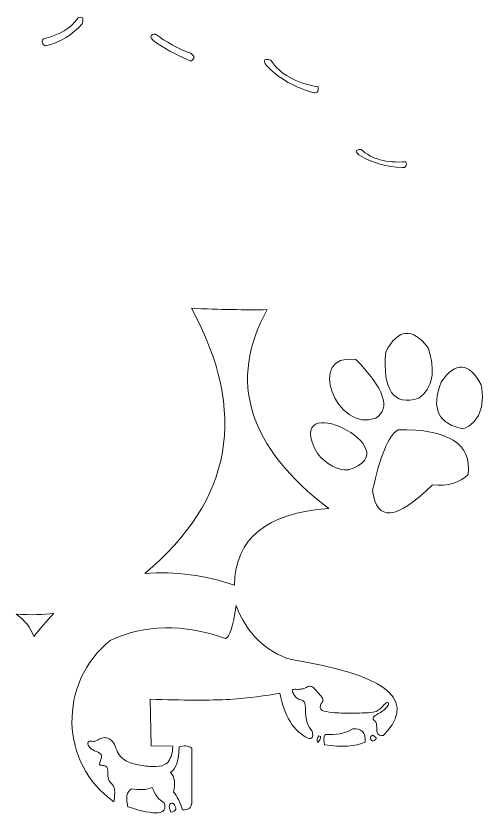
# Model space of a CAD drawing. Header units: centimetres. Extents: x -42.7 to -14.6, y -13.1 to 11.3.
# Drawn here: x -29.82 to -18.74, y -10.74 to 8.16 of the extents above; entities that cross this region are included whole.
import ezdxf

# ---------------------------------------------------------------- set-up
doc = ezdxf.new("R2010")
doc.units = ezdxf.units.CM
doc.header["$MEASUREMENT"] = 0
doc.layers.add('Layer 1', color=7, linetype='Continuous')

msp = doc.modelspace()

# ---------------------------------------------------------------- linework, layer by layer
at = {"layer": 'Layer 1', "color": 250, "lineweight": 20}
for points, knots in [([(-28.26079, 7.97114), (-28.47675, 7.71284), (-28.76731, 7.53825), (-29.13245, 7.44737), (-29.13245, 7.44737), (-29.22345, 7.51394), (-29.22989, 7.57321), (-29.15178, 7.62518), (-29.15178, 7.62518), (-28.7961, 7.70214), (-28.53131, 7.86385), (-28.35742, 8.11029), (-28.35742, 8.11029), (-28.2449, 8.15509), (-28.21269, 8.10871), (-28.26079, 7.97114)], [0, 0, 0, 0, 0.2, 0.2, 0.2, 0.2, 0.4, 0.4, 0.4, 0.4, 0.6, 0.6, 0.6, 0.6, 1, 1, 1, 1]), ([(-26.52713, 7.72955), (-26.28074, 7.54149), (-26.00242, 7.38945), (-25.6922, 7.27343), (-25.6922, 7.27343), (-25.59417, 7.20387), (-25.59417, 7.14331), (-25.6922, 7.09175), (-25.6922, 7.09175), (-26.05466, 7.24488), (-26.35101, 7.40594), (-26.58125, 7.57494), (-26.58125, 7.57494), (-26.66754, 7.67479), (-26.6495, 7.72633), (-26.52713, 7.72955)], [0, 0, 0, 0, 0.2, 0.2, 0.2, 0.2, 0.4, 0.4, 0.4, 0.4, 0.6, 0.6, 0.6, 0.6, 1, 1, 1, 1]), ([(-22.68133, 6.48246), (-22.67286, 6.36141), (-22.71847, 6.31643), (-22.81815, 6.34753), (-22.81815, 6.34753), (-23.2353, 6.47295), (-23.57982, 6.6666), (-23.85172, 6.92847), (-23.85172, 6.92847), (-24.00634, 7.09157), (-23.99095, 7.15345), (-23.80554, 7.11411), (-23.80554, 7.11411), (-23.58832, 6.78135), (-23.21358, 6.5708), (-22.68133, 6.48246)], [0, 0, 0, 0, 0.2, 0.2, 0.2, 0.2, 0.4, 0.4, 0.4, 0.4, 0.6, 0.6, 0.6, 0.6, 1, 1, 1, 1]), ([(-21.66826, 5.00249), (-21.4212, 4.77293), (-21.06944, 4.6763), (-20.61299, 4.71258), (-20.61299, 4.71258), (-20.58122, 4.61462), (-20.60957, 4.56823), (-20.69803, 4.57342), (-20.69803, 4.57342), (-21.06728, 4.59126), (-21.39069, 4.68017), (-21.66826, 4.84014), (-21.66826, 4.84014), (-21.82902, 4.94278), (-21.82902, 4.9969), (-21.66826, 5.00249)], [0, 0, 0, 0, 0.2, 0.2, 0.2, 0.2, 0.4, 0.4, 0.4, 0.4, 0.6, 0.6, 0.6, 0.6, 1, 1, 1, 1]), ([(-23.88705, 1.21823), (-24.82643, -0.46389), (-24.34196, -2.03068), (-22.43364, -3.48215), (-22.43364, -3.48215), (-23.90772, -3.58513), (-24.64988, -4.18814), (-24.66014, -5.29118), (-24.66014, -5.29118), (-25.35171, -5.05465), (-26.0578, -4.96188), (-26.7784, -5.01287), (-26.7784, -5.01287), (-24.70394, -3.2845), (-24.33801, -1.19716), (-25.68062, 1.24916), (-25.68062, 1.24916), (-25.00043, 1.21957), (-24.40258, 1.20926), (-23.88705, 1.21823)], [0, 0, 0, 0, 0.16666667, 0.16666667, 0.16666667, 0.16666667, 0.33333333, 0.33333333, 0.33333333, 0.33333333, 0.5, 0.5, 0.5, 0.5, 0.66666667, 0.66666667, 0.66666667, 0.66666667, 1, 1, 1, 1]), ([(-21.08845, 0.22479), (-20.79666, 0.77094), (-20.46165, 0.80186), (-20.08344, 0.31756), (-20.08344, 0.31756), (-19.9052, -0.24607), (-19.97993, -0.64292), (-20.30763, -0.87299), (-20.30763, -0.87299), (-20.90438, -1.06072), (-21.16465, -0.69479), (-21.08845, 0.22479)], [0, 0, 0, 0, 0.25, 0.25, 0.25, 0.25, 0.5, 0.5, 0.5, 0.5, 1, 1, 1, 1]), ([(-21.79197, 0.03925), (-21.12076, -0.64923), (-20.96357, -1.11051), (-21.32038, -1.34458), (-21.32038, -1.34458), (-22.24914, -1.70951), (-22.99691, 0.21973), (-21.79197, 0.03925)], [0, 0, 0, 0, 0.33333333, 0.33333333, 0.33333333, 0.33333333, 1, 1, 1, 1]), ([(-19.78193, -0.49418), (-19.43687, 0.00045), (-19.1199, -0.02016), (-18.83103, -0.55603), (-18.83103, -0.55603), (-18.74356, -1.09368), (-18.88529, -1.44157), (-19.25623, -1.5997), (-19.25623, -1.5997), (-19.84728, -1.48722), (-20.02252, -1.11871), (-19.78193, -0.49418)], [0, 0, 0, 0, 0.25, 0.25, 0.25, 0.25, 0.5, 0.5, 0.5, 0.5, 1, 1, 1, 1]), ([(-22.70421, -2.17951), (-23.59247, -0.55767), (-20.41886, -2.0919), (-21.96978, -2.56606), (-21.96978, -2.56606), (-22.23081, -2.58115), (-22.47562, -2.45231), (-22.70421, -2.17951)], [0, 0, 0, 0, 0.33333333, 0.33333333, 0.33333333, 0.33333333, 1, 1, 1, 1]), ([(-20.80241, -1.61902), (-19.60874, -1.59935), (-19.05469, -1.9524), (-19.14027, -2.67815), (-19.14027, -2.67815), (-19.34087, -2.87783), (-19.62176, -2.95771), (-19.98294, -2.91781), (-19.98294, -2.91781), (-20.83239, -3.7618), (-21.30398, -3.80561), (-21.39769, -3.04924), (-21.39769, -3.04924), (-21.22565, -2.25427), (-21.02722, -1.77753), (-20.80241, -1.61902)], [0, 0, 0, 0, 0.2, 0.2, 0.2, 0.2, 0.4, 0.4, 0.4, 0.4, 0.6, 0.6, 0.6, 0.6, 1, 1, 1, 1]), ([(-27.59649, -6.59476), (-26.77806, -6.21658), (-25.87097, -6.20112), (-24.87521, -6.54838), (-24.87521, -6.54838), (-24.7738, -6.52757), (-24.69005, -6.26987), (-24.62395, -5.77529), (-24.62395, -5.77529), (-24.36401, -6.43821), (-23.92851, -6.86341), (-23.31743, -7.05089), (-23.31743, -7.05089), (-21.15402, -7.39364), (-20.39636, -7.95343), (-21.04444, -8.73026), (-21.04444, -8.73026), (-21.07429, -8.76603), (-21.10712, -8.80227), (-21.14293, -8.83897), (-21.14293, -8.83897), (-21.21815, -8.85781), (-21.26937, -8.82849), (-21.29658, -8.75103), (-21.29658, -8.75103), (-21.29819, -8.68274), (-21.2998, -8.61445), (-21.3085, -8.57193), (-21.3085, -8.57193), (-21.3172, -8.52941), (-21.33298, -8.51266), (-21.34748, -8.49978), (-21.34748, -8.49978), (-21.36197, -8.48689), (-21.37518, -8.47788), (-21.38178, -8.46032), (-21.38178, -8.46032), (-21.38839, -8.44276), (-21.38839, -8.41667), (-21.36278, -8.39074), (-21.36278, -8.39074), (-21.33717, -8.36481), (-21.28595, -8.33904), (-21.24279, -8.31456), (-21.24279, -8.31456), (-21.19962, -8.29008), (-21.16451, -8.26689), (-21.13294, -8.2408), (-21.13294, -8.2408), (-21.10138, -8.2147), (-21.07335, -8.18571), (-21.05435, -8.16188), (-21.05435, -8.16188), (-21.03534, -8.13804), (-21.02536, -8.11935), (-21.02133, -8.10293), (-21.02133, -8.10293), (-21.0173, -8.0865), (-21.01924, -8.07233), (-21.02809, -8.0654), (-21.02809, -8.0654), (-21.03695, -8.05847), (-21.05274, -8.0588), (-21.07561, -8.07329), (-21.07561, -8.07329), (-21.09848, -8.08779), (-21.12844, -8.11646), (-21.14873, -8.13852), (-21.14873, -8.13852), (-21.16902, -8.16059), (-21.17965, -8.17605), (-21.20188, -8.1965), (-21.20188, -8.1965), (-21.22411, -8.21696), (-21.25793, -8.24241), (-21.29014, -8.26157), (-21.29014, -8.26157), (-21.32235, -8.28074), (-21.35296, -8.29362), (-21.45346, -8.302), (-21.45346, -8.302), (-21.55396, -8.31037), (-21.72436, -8.31424), (-21.89186, -8.3144), (-21.89186, -8.3144), (-22.05937, -8.31456), (-22.22397, -8.31102), (-22.34477, -8.29974), (-22.34477, -8.29974), (-22.46557, -8.28847), (-22.54255, -8.26946), (-22.58443, -8.24998), (-22.58443, -8.24998), (-22.6263, -8.23049), (-22.63307, -8.21051), (-22.63452, -8.18362), (-22.63452, -8.18362), (-22.63597, -8.15672), (-22.6321, -8.1229), (-22.61986, -8.09938), (-22.61986, -8.09938), (-22.60762, -8.07587), (-22.587, -8.06266), (-22.57734, -8.04173), (-22.57734, -8.04173), (-22.56768, -8.02079), (-22.56897, -7.99212), (-22.58507, -7.96007), (-22.58507, -7.96007), (-22.60118, -7.92802), (-22.6321, -7.89258), (-22.66898, -7.85071), (-22.66898, -7.85071), (-22.70587, -7.80883), (-22.74871, -7.76051), (-22.77818, -7.73039), (-22.77818, -7.73039), (-22.80766, -7.70028), (-22.82376, -7.68836), (-22.84583, -7.6832), (-22.84583, -7.6832), (-22.86789, -7.67805), (-22.89592, -7.67966), (-22.9233, -7.68836), (-22.9233, -7.68836), (-22.95068, -7.69706), (-22.97742, -7.71284), (-23.00319, -7.72428), (-23.00319, -7.72428), (-23.02895, -7.73571), (-23.05376, -7.7428), (-23.08243, -7.74731), (-23.08243, -7.74731), (-23.1111, -7.75182), (-23.14363, -7.75375), (-23.181, -7.75278), (-23.181, -7.75278), (-23.21836, -7.75182), (-23.26056, -7.74795), (-23.28037, -7.75713), (-23.28037, -7.75713), (-23.30018, -7.76631), (-23.2976, -7.78854), (-23.2873, -7.81608), (-23.2873, -7.81608), (-23.27699, -7.84362), (-23.25895, -7.87648), (-23.23833, -7.90547), (-23.23833, -7.90547), (-23.21772, -7.93446), (-23.19453, -7.95958), (-23.15941, -7.97762), (-23.15941, -7.97762), (-23.1243, -7.99566), (-23.07727, -8.00661), (-23.04731, -8.02175), (-23.04731, -8.02175), (-23.01736, -8.03689), (-23.00447, -8.05622), (-22.99706, -8.08956), (-22.99706, -8.08956), (-22.98966, -8.1229), (-22.98772, -8.17025), (-22.98579, -8.2176), (-22.98579, -8.2176), (-22.97915, -8.4735), (-22.92587, -8.64802), (-22.82593, -8.74116), (-22.82593, -8.74116), (-22.79242, -8.88177), (-22.82721, -8.93588), (-22.9303, -8.90351), (-22.9303, -8.90351), (-23.26508, -8.73914), (-23.48412, -8.3861), (-23.58742, -7.84437), (-23.58742, -7.84437), (-23.92116, -7.9058), (-24.31544, -7.95476), (-24.77025, -7.99126), (-24.77025, -7.99126), (-25.24438, -8.01321), (-25.87316, -8.01192), (-26.65659, -7.9874), (-26.65659, -7.9874), (-26.65659, -7.9874), (-26.6334, -9.08925), (-26.6334, -9.08925), (-26.6334, -9.08925), (-26.6334, -9.08925), (-26.12069, -9.09214), (-26.12069, -9.09214), (-26.12069, -9.09214), (-26.12069, -9.12951), (-26.12069, -9.16687), (-26.12906, -9.21584), (-26.12906, -9.21584), (-26.13744, -9.2648), (-26.15419, -9.32536), (-26.17673, -9.37948), (-26.17673, -9.37948), (-26.19928, -9.43359), (-26.22763, -9.48126), (-26.28175, -9.51541), (-26.28175, -9.51541), (-26.33586, -9.54955), (-26.41575, -9.57017), (-26.51239, -9.57532), (-26.51239, -9.57532), (-26.60902, -9.58048), (-26.72241, -9.57017), (-26.84417, -9.55084), (-26.84417, -9.55084), (-26.96593, -9.53152), (-27.09607, -9.50317), (-27.19271, -9.45679), (-27.19271, -9.45679), (-27.28934, -9.4104), (-27.35248, -9.34597), (-27.39371, -9.28155), (-27.39371, -9.28155), (-27.43494, -9.21713), (-27.45427, -9.1527), (-27.47939, -9.09665), (-27.47939, -9.09665), (-27.50452, -9.0406), (-27.53544, -8.99293), (-27.57023, -8.96008), (-27.57023, -8.96008), (-27.60502, -8.92722), (-27.64368, -8.90918), (-27.68169, -8.90016), (-27.68169, -8.90016), (-27.7197, -8.89114), (-27.75706, -8.89114), (-27.79636, -8.90467), (-27.79636, -8.90467), (-27.83566, -8.9182), (-27.87689, -8.94526), (-27.91039, -8.96201), (-27.91039, -8.96201), (-27.94389, -8.97876), (-27.96966, -8.9852), (-27.99994, -8.98326), (-27.99994, -8.98326), (-28.03022, -8.98133), (-28.06501, -8.97103), (-28.08949, -8.97682), (-28.08949, -8.97682), (-28.11397, -8.98262), (-28.12814, -9.00453), (-28.12235, -9.03932), (-28.12235, -9.03932), (-28.11655, -9.0741), (-28.09078, -9.12178), (-28.04439, -9.15785), (-28.04439, -9.15785), (-27.99801, -9.19393), (-27.93101, -9.21841), (-27.88333, -9.24032), (-27.88333, -9.24032), (-27.83566, -9.26222), (-27.80731, -9.28155), (-27.80345, -9.32085), (-27.80345, -9.32085), (-27.79958, -9.36015), (-27.8202, -9.41942), (-27.83566, -9.46194), (-27.83566, -9.46194), (-27.85112, -9.50446), (-27.86143, -9.53023), (-27.83759, -9.54118), (-27.83759, -9.54118), (-27.81375, -9.55213), (-27.75577, -9.54827), (-27.71712, -9.56051), (-27.71712, -9.56051), (-27.67846, -9.57275), (-27.65914, -9.60109), (-27.65463, -9.65392), (-27.65463, -9.65392), (-27.65012, -9.70675), (-27.66042, -9.78406), (-27.64883, -9.84204), (-27.64883, -9.84204), (-27.63723, -9.90002), (-27.60373, -9.93868), (-27.57023, -9.97798), (-27.57023, -9.97798), (-27.53673, -10.01728), (-27.50323, -10.05722), (-27.49292, -10.12937), (-27.49292, -10.12937), (-27.48262, -10.20153), (-27.4955, -10.30589), (-27.50838, -10.41026), (-27.50838, -10.41026), (-28.79324, -9.51311), (-28.83807, -7.60735), (-27.59649, -6.59476)], [0, 0, 0, 0, 0.01315789, 0.01315789, 0.01315789, 0.01315789, 0.02631579, 0.02631579, 0.02631579, 0.02631579, 0.03947368, 0.03947368, 0.03947368, 0.03947368, 0.05263158, 0.05263158, 0.05263158, 0.05263158, 0.06578947, 0.06578947, 0.06578947, 0.06578947, 0.07894737, 0.07894737, 0.07894737, 0.07894737, 0.09210526, 0.09210526, 0.09210526, 0.09210526, 0.10526316, 0.10526316, 0.10526316, 0.10526316, 0.11842105, 0.11842105, 0.11842105, 0.11842105, 0.13157895, 0.13157895, 0.13157895, 0.13157895, 0.14473684, 0.14473684, 0.14473684, 0.14473684, 0.15789474, 0.15789474, 0.15789474, 0.15789474, 0.17105263, 0.17105263, 0.17105263, 0.17105263, 0.18421053, 0.18421053, 0.18421053, 0.18421053, 0.19736842, 0.19736842, 0.19736842, 0.19736842, 0.21052632, 0.21052632, 0.21052632, 0.21052632, 0.22368421, 0.22368421, 0.22368421, 0.22368421, 0.23684211, 0.23684211, 0.23684211, 0.23684211, 0.25, 0.25, 0.25, 0.25, 0.26315789, 0.26315789, 0.26315789, 0.26315789, 0.27631579, 0.27631579, 0.27631579, 0.27631579, 0.28947368, 0.28947368, 0.28947368, 0.28947368, 0.30263158, 0.30263158, 0.30263158, 0.30263158, 0.31578947, 0.31578947, 0.31578947, 0.31578947, 0.32894737, 0.32894737, 0.32894737, 0.32894737, 0.34210526, 0.34210526, 0.34210526, 0.34210526, 0.35526316, 0.35526316, 0.35526316, 0.35526316, 0.36842105, 0.36842105, 0.36842105, 0.36842105, 0.38157895, 0.38157895, 0.38157895, 0.38157895, 0.39473684, 0.39473684, 0.39473684, 0.39473684, 0.40789474, 0.40789474, 0.40789474, 0.40789474, 0.42105263, 0.42105263, 0.42105263, 0.42105263, 0.43421053, 0.43421053, 0.43421053, 0.43421053, 0.44736842, 0.44736842, 0.44736842, 0.44736842, 0.46052632, 0.46052632, 0.46052632, 0.46052632, 0.47368421, 0.47368421, 0.47368421, 0.47368421, 0.48684211, 0.48684211, 0.48684211, 0.48684211, 0.5, 0.5, 0.5, 0.5, 0.51315789, 0.51315789, 0.51315789, 0.51315789, 0.52631579, 0.52631579, 0.52631579, 0.52631579, 0.53947368, 0.53947368, 0.53947368, 0.53947368, 0.55263158, 0.55263158, 0.55263158, 0.55263158, 0.56578947, 0.56578947, 0.56578947, 0.56578947, 0.57894737, 0.57894737, 0.57894737, 0.57894737, 0.59210526, 0.59210526, 0.59210526, 0.59210526, 0.60526316, 0.60526316, 0.60526316, 0.60526316, 0.61842105, 0.61842105, 0.61842105, 0.61842105, 0.63157895, 0.63157895, 0.63157895, 0.63157895, 0.64473684, 0.64473684, 0.64473684, 0.64473684, 0.65789474, 0.65789474, 0.65789474, 0.65789474, 0.67105263, 0.67105263, 0.67105263, 0.67105263, 0.68421053, 0.68421053, 0.68421053, 0.68421053, 0.69736842, 0.69736842, 0.69736842, 0.69736842, 0.71052632, 0.71052632, 0.71052632, 0.71052632, 0.72368421, 0.72368421, 0.72368421, 0.72368421, 0.73684211, 0.73684211, 0.73684211, 0.73684211, 0.75, 0.75, 0.75, 0.75, 0.76315789, 0.76315789, 0.76315789, 0.76315789, 0.77631579, 0.77631579, 0.77631579, 0.77631579, 0.78947368, 0.78947368, 0.78947368, 0.78947368, 0.80263158, 0.80263158, 0.80263158, 0.80263158, 0.81578947, 0.81578947, 0.81578947, 0.81578947, 0.82894737, 0.82894737, 0.82894737, 0.82894737, 0.84210526, 0.84210526, 0.84210526, 0.84210526, 0.85526316, 0.85526316, 0.85526316, 0.85526316, 0.86842105, 0.86842105, 0.86842105, 0.86842105, 0.88157895, 0.88157895, 0.88157895, 0.88157895, 0.89473684, 0.89473684, 0.89473684, 0.89473684, 0.90789474, 0.90789474, 0.90789474, 0.90789474, 0.92105263, 0.92105263, 0.92105263, 0.92105263, 0.93421053, 0.93421053, 0.93421053, 0.93421053, 0.94736842, 0.94736842, 0.94736842, 0.94736842, 0.96052632, 0.96052632, 0.96052632, 0.96052632, 0.97368421, 0.97368421, 0.97368421, 0.97368421, 1, 1, 1, 1]), ([(-29.82241, -5.97541), (-29.46124, -5.99744), (-29.1636, -5.99228), (-28.92949, -5.95995), (-28.92949, -5.95995), (-29.09821, -6.13964), (-29.2554, -6.32132), (-29.40108, -6.50498), (-29.40108, -6.50498), (-29.47535, -6.2944), (-29.61579, -6.11788), (-29.82241, -5.97541)], [0, 0, 0, 0, 0.25, 0.25, 0.25, 0.25, 0.5, 0.5, 0.5, 0.5, 1, 1, 1, 1]), ([(-22.52159, -8.81645), (-22.26367, -8.83961), (-22.04592, -8.7958), (-21.86833, -8.68503), (-21.86833, -8.68503), (-21.661, -8.66445), (-21.56179, -8.77011), (-21.57069, -9.00199), (-21.57069, -9.00199), (-21.80362, -9.10222), (-22.12445, -9.12155), (-22.53319, -9.05998), (-22.53319, -9.05998), (-22.55783, -8.97416), (-22.55396, -8.89298), (-22.52159, -8.81645)], [0, 0, 0, 0, 0.2, 0.2, 0.2, 0.2, 0.4, 0.4, 0.4, 0.4, 0.6, 0.6, 0.6, 0.6, 1, 1, 1, 1]), ([(-22.66558, -8.85318), (-22.60459, -8.85732), (-22.61328, -8.90822), (-22.69168, -9.00586), (-22.69168, -9.00586), (-22.71737, -8.94733), (-22.70867, -8.89644), (-22.66558, -8.85318)], [0, 0, 0, 0, 0.33333333, 0.33333333, 0.33333333, 0.33333333, 1, 1, 1, 1]), ([(-21.40448, -8.97494), (-21.46544, -8.9219), (-21.46512, -8.87487), (-21.40351, -8.83385), (-21.40351, -8.83385), (-21.28191, -8.89574), (-21.28223, -8.94277), (-21.40448, -8.97494)], [0, 0, 0, 0, 0.33333333, 0.33333333, 0.33333333, 0.33333333, 1, 1, 1, 1]), ([(-25.97048, -9.11224), (-25.861, -9.07187), (-25.76114, -9.08089), (-25.67091, -9.13931), (-25.67091, -9.13931), (-25.67091, -9.13931), (-25.67091, -10.43423), (-25.67091, -10.43423), (-25.67091, -10.43423), (-25.68089, -10.55491), (-25.75433, -10.60902), (-25.89124, -10.59658), (-25.89124, -10.59658), (-25.9504, -10.41197), (-26.01933, -10.27281), (-26.09804, -10.1791), (-26.09804, -10.1791), (-26.05041, -9.98043), (-26.07489, -9.82581), (-26.17149, -9.71525), (-26.17149, -9.71525), (-26.04352, -9.63264), (-25.97652, -9.43164), (-25.97048, -9.11224)], [0, 0, 0, 0, 0.14285714, 0.14285714, 0.14285714, 0.14285714, 0.28571429, 0.28571429, 0.28571429, 0.28571429, 0.42857143, 0.42857143, 0.42857143, 0.42857143, 0.57142857, 0.57142857, 0.57142857, 0.57142857, 0.71428571, 0.71428571, 0.71428571, 0.71428571, 1, 1, 1, 1]), ([(-26.32036, -10.43608), (-26.22838, -10.71502), (-26.51572, -10.74465), (-27.18236, -10.52499), (-27.18236, -10.52499), (-27.23595, -10.31768), (-27.2076, -10.17723), (-27.09732, -10.10365), (-27.09732, -10.10365), (-26.90213, -10.13652), (-26.73721, -10.12621), (-26.60254, -10.07273), (-26.60254, -10.07273), (-26.53913, -10.245), (-26.44507, -10.36612), (-26.32036, -10.43608)], [0, 0, 0, 0, 0.2, 0.2, 0.2, 0.2, 0.4, 0.4, 0.4, 0.4, 0.6, 0.6, 0.6, 0.6, 1, 1, 1, 1]), ([(-26.16188, -10.65641), (-26.22628, -10.50393), (-26.21082, -10.43306), (-26.11549, -10.44381), (-26.11549, -10.44381), (-26.01082, -10.55748), (-26.02628, -10.62834), (-26.16188, -10.65641)], [0, 0, 0, 0, 0.33333333, 0.33333333, 0.33333333, 0.33333333, 1, 1, 1, 1])]:
    msp.add_open_spline(points, degree=3, knots=knots, dxfattribs=at)

doc.saveas('drawing.dxf')
